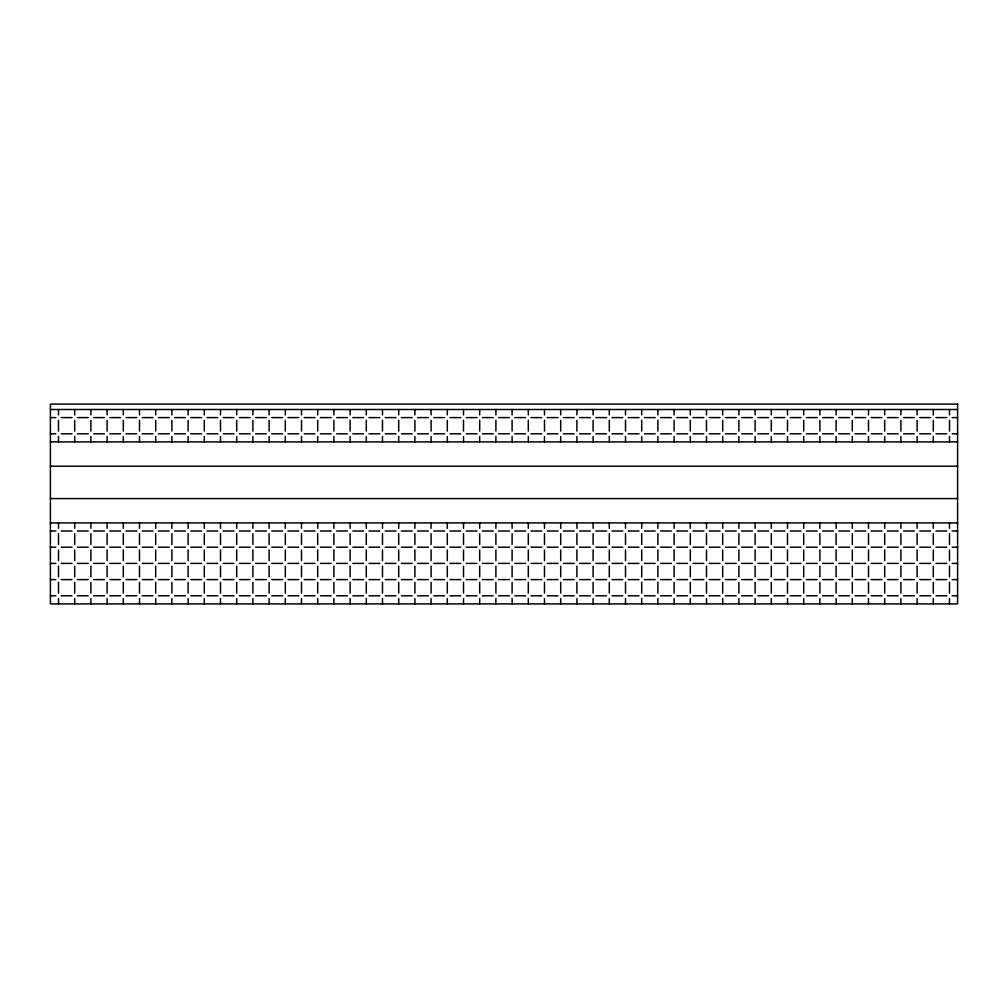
<?xml version="1.0" encoding="UTF-8"?>
<svg xmlns="http://www.w3.org/2000/svg" width="1008" height="1008" viewBox="0 0 1008 1008"><rect width="100%" height="100%" fill="white"/><g stroke="black" fill="none" stroke-linecap="round" stroke-linejoin="round"><path stroke-width="1.5" d="M50.4 409.5L957.6 409.5M50.4 417.602L55.805 417.602M61.198 417.602L71.996 417.602M77.402 417.602L88.2 417.602M93.605 417.602L104.404 417.602M109.796 417.602L120.595 417.602M126 417.602L136.798 417.602M142.204 417.602L153.002 417.602M158.395 417.602L169.205 417.602M174.598 417.602L185.396 417.602M190.802 417.602L201.6 417.602M207.005 417.602L217.804 417.602M223.196 417.602L233.995 417.602M239.4 417.602L250.198 417.602M255.604 417.602L266.402 417.602M271.795 417.602L282.605 417.602M287.998 417.602L298.796 417.602M304.202 417.602L315 417.602M320.405 417.602L331.204 417.602M336.596 417.602L347.395 417.602M352.8 417.602L363.598 417.602M369.004 417.602L379.802 417.602M385.195 417.602L396.005 417.602M401.398 417.602L412.196 417.602M417.602 417.602L428.4 417.602M433.805 417.602L444.604 417.602M449.996 417.602L460.795 417.602M466.2 417.602L476.998 417.602M482.404 417.602L493.202 417.602M498.595 417.602L509.405 417.602M514.798 417.602L525.596 417.602M531.002 417.602L541.8 417.602M547.205 417.602L558.004 417.602M563.396 417.602L574.195 417.602M579.6 417.602L590.398 417.602M595.804 417.602L606.602 417.602M611.995 417.602L622.805 417.602M628.198 417.602L638.996 417.602M644.402 417.602L655.2 417.602M660.605 417.602L671.404 417.602M676.796 417.602L687.595 417.602M693 417.602L703.798 417.602M709.204 417.602L720.002 417.602M725.395 417.602L736.205 417.602M741.598 417.602L752.396 417.602M757.802 417.602L768.6 417.602M774.005 417.602L784.804 417.602M790.196 417.602L800.995 417.602M806.4 417.602L817.198 417.602M822.604 417.602L833.402 417.602M838.795 417.602L849.605 417.602M854.998 417.602L865.796 417.602M871.202 417.602L882 417.602M887.405 417.602L898.204 417.602M903.596 417.602L914.395 417.602M919.8 417.602L930.598 417.602M936.004 417.602L946.802 417.602M952.195 417.602L957.6 417.602M50.4 433.805L55.805 433.805M61.198 433.805L71.996 433.805M77.402 433.805L88.2 433.805M93.605 433.805L104.404 433.805M109.796 433.805L120.595 433.805M126 433.805L136.798 433.805M142.204 433.805L153.002 433.805M158.395 433.805L169.205 433.805M174.598 433.805L185.396 433.805M190.802 433.805L201.6 433.805M207.005 433.805L217.804 433.805M223.196 433.805L233.995 433.805M239.4 433.805L250.198 433.805M255.604 433.805L266.402 433.805M271.795 433.805L282.605 433.805M287.998 433.805L298.796 433.805M304.202 433.805L315 433.805M320.405 433.805L331.204 433.805M336.596 433.805L347.395 433.805M352.8 433.805L363.598 433.805M369.004 433.805L379.802 433.805M385.195 433.805L396.005 433.805M401.398 433.805L412.196 433.805M417.602 433.805L428.4 433.805M433.805 433.805L444.604 433.805M449.996 433.805L460.795 433.805M466.2 433.805L476.998 433.805M482.404 433.805L493.202 433.805M498.595 433.805L509.405 433.805M514.798 433.805L525.596 433.805M531.002 433.805L541.8 433.805M547.205 433.805L558.004 433.805M563.396 433.805L574.195 433.805M579.6 433.805L590.398 433.805M595.804 433.805L606.602 433.805M611.995 433.805L622.805 433.805M628.198 433.805L638.996 433.805M644.402 433.805L655.2 433.805M660.605 433.805L671.404 433.805M676.796 433.805L687.595 433.805M693 433.805L703.798 433.805M709.204 433.805L720.002 433.805M725.395 433.805L736.205 433.805M741.598 433.805L752.396 433.805M757.802 433.805L768.6 433.805M774.005 433.805L784.804 433.805M790.196 433.805L800.995 433.805M806.4 433.805L817.198 433.805M822.604 433.805L833.402 433.805M838.795 433.805L849.605 433.805M854.998 433.805L865.796 433.805M871.202 433.805L882 433.805M887.405 433.805L898.204 433.805M903.596 433.805L914.395 433.805M919.8 433.805L930.598 433.805M936.004 433.805L946.802 433.805M952.195 433.805L957.6 433.805M50.4 441.895L957.6 441.895M50.4 466.2L957.6 466.2M50.4 498.595L957.6 498.595M50.4 522.9L957.6 522.9M50.4 531.002L55.805 531.002M61.198 531.002L71.996 531.002M77.402 531.002L88.2 531.002M93.605 531.002L104.404 531.002M109.796 531.002L120.595 531.002M126 531.002L136.798 531.002M142.204 531.002L153.002 531.002M158.395 531.002L169.205 531.002M174.598 531.002L185.396 531.002M190.802 531.002L201.6 531.002M207.005 531.002L217.804 531.002M223.196 531.002L233.995 531.002M239.4 531.002L250.198 531.002M255.604 531.002L266.402 531.002M271.795 531.002L282.605 531.002M287.998 531.002L298.796 531.002M304.202 531.002L315 531.002M320.405 531.002L331.204 531.002M336.596 531.002L347.395 531.002M352.8 531.002L363.598 531.002M369.004 531.002L379.802 531.002M385.195 531.002L396.005 531.002M401.398 531.002L412.196 531.002M417.602 531.002L428.4 531.002M433.805 531.002L444.604 531.002M449.996 531.002L460.795 531.002M466.2 531.002L476.998 531.002M482.404 531.002L493.202 531.002M498.595 531.002L509.405 531.002M514.798 531.002L525.596 531.002M531.002 531.002L541.8 531.002M547.205 531.002L558.004 531.002M563.396 531.002L574.195 531.002M579.6 531.002L590.398 531.002M595.804 531.002L606.602 531.002M611.995 531.002L622.805 531.002M628.198 531.002L638.996 531.002M644.402 531.002L655.2 531.002M660.605 531.002L671.404 531.002M676.796 531.002L687.595 531.002M693 531.002L703.798 531.002M709.204 531.002L720.002 531.002M725.395 531.002L736.205 531.002M741.598 531.002L752.396 531.002M757.802 531.002L768.6 531.002M774.005 531.002L784.804 531.002M790.196 531.002L800.995 531.002M806.4 531.002L817.198 531.002M822.604 531.002L833.402 531.002M838.795 531.002L849.605 531.002M854.998 531.002L865.796 531.002M871.202 531.002L882 531.002M887.405 531.002L898.204 531.002M903.596 531.002L914.395 531.002M919.8 531.002L930.598 531.002M936.004 531.002L946.802 531.002M952.195 531.002L957.6 531.002M50.4 547.205L55.805 547.205M61.198 547.205L71.996 547.205M77.402 547.205L88.2 547.205M93.605 547.205L104.404 547.205M109.796 547.205L120.595 547.205M126 547.205L136.798 547.205M142.204 547.205L153.002 547.205M158.395 547.205L169.205 547.205M174.598 547.205L185.396 547.205M190.802 547.205L201.6 547.205M207.005 547.205L217.804 547.205M223.196 547.205L233.995 547.205M239.4 547.205L250.198 547.205M255.604 547.205L266.402 547.205M271.795 547.205L282.605 547.205M287.998 547.205L298.796 547.205M304.202 547.205L315 547.205M320.405 547.205L331.204 547.205M336.596 547.205L347.395 547.205M352.8 547.205L363.598 547.205M369.004 547.205L379.802 547.205M385.195 547.205L396.005 547.205M401.398 547.205L412.196 547.205M417.602 547.205L428.4 547.205M433.805 547.205L444.604 547.205M449.996 547.205L460.795 547.205M466.2 547.205L476.998 547.205M482.404 547.205L493.202 547.205M498.595 547.205L509.405 547.205M514.798 547.205L525.596 547.205M531.002 547.205L541.8 547.205M547.205 547.205L558.004 547.205M563.396 547.205L574.195 547.205M579.6 547.205L590.398 547.205M595.804 547.205L606.602 547.205M611.995 547.205L622.805 547.205M628.198 547.205L638.996 547.205M644.402 547.205L655.2 547.205M660.605 547.205L671.404 547.205M676.796 547.205L687.595 547.205M693 547.205L703.798 547.205M709.204 547.205L720.002 547.205M725.395 547.205L736.205 547.205M741.598 547.205L752.396 547.205M757.802 547.205L768.6 547.205M774.005 547.205L784.804 547.205M790.196 547.205L800.995 547.205M806.4 547.205L817.198 547.205M822.604 547.205L833.402 547.205M838.795 547.205L849.605 547.205M854.998 547.205L865.796 547.205M871.202 547.205L882 547.205M887.405 547.205L898.204 547.205M903.596 547.205L914.395 547.205M919.8 547.205L930.598 547.205M936.004 547.205L946.802 547.205M952.195 547.205L957.6 547.205M50.4 563.396L55.805 563.396M61.198 563.396L71.996 563.396M77.402 563.396L88.2 563.396M93.605 563.396L104.404 563.396M109.796 563.396L120.595 563.396M126 563.396L136.798 563.396M142.204 563.396L153.002 563.396M158.395 563.396L169.205 563.396M174.598 563.396L185.396 563.396M190.802 563.396L201.6 563.396M207.005 563.396L217.804 563.396M223.196 563.396L233.995 563.396M239.4 563.396L250.198 563.396M255.604 563.396L266.402 563.396M271.795 563.396L282.605 563.396M287.998 563.396L298.796 563.396M304.202 563.396L315 563.396M320.405 563.396L331.204 563.396M336.596 563.396L347.395 563.396M352.8 563.396L363.598 563.396M369.004 563.396L379.802 563.396M385.195 563.396L396.005 563.396M401.398 563.396L412.196 563.396M417.602 563.396L428.4 563.396M433.805 563.396L444.604 563.396M449.996 563.396L460.795 563.396M466.2 563.396L476.998 563.396M482.404 563.396L493.202 563.396M498.595 563.396L509.405 563.396M514.798 563.396L525.596 563.396M531.002 563.396L541.8 563.396M547.205 563.396L558.004 563.396M563.396 563.396L574.195 563.396M579.6 563.396L590.398 563.396M595.804 563.396L606.602 563.396M611.995 563.396L622.805 563.396M628.198 563.396L638.996 563.396M644.402 563.396L655.2 563.396M660.605 563.396L671.404 563.396M676.796 563.396L687.595 563.396M693 563.396L703.798 563.396M709.204 563.396L720.002 563.396M725.395 563.396L736.205 563.396M741.598 563.396L752.396 563.396M757.802 563.396L768.6 563.396M774.005 563.396L784.804 563.396M790.196 563.396L800.995 563.396M806.4 563.396L817.198 563.396M822.604 563.396L833.402 563.396M838.795 563.396L849.605 563.396M854.998 563.396L865.796 563.396M871.202 563.396L882 563.396M887.405 563.396L898.204 563.396M903.596 563.396L914.395 563.396M919.8 563.396L930.598 563.396M936.004 563.396L946.802 563.396M952.195 563.396L957.6 563.396M50.4 579.6L55.805 579.6M61.198 579.6L71.996 579.6M77.402 579.6L88.2 579.6M93.605 579.6L104.404 579.6M109.796 579.6L120.595 579.6M126 579.6L136.798 579.6M142.204 579.6L153.002 579.6M158.395 579.6L169.205 579.6M174.598 579.6L185.396 579.6M190.802 579.6L201.6 579.6M207.005 579.6L217.804 579.6M223.196 579.6L233.995 579.6M239.4 579.6L250.198 579.6M255.604 579.6L266.402 579.6M271.795 579.6L282.605 579.6M287.998 579.6L298.796 579.6M304.202 579.6L315 579.6M320.405 579.6L331.204 579.6M336.596 579.6L347.395 579.6M352.8 579.6L363.598 579.6M369.004 579.6L379.802 579.6M385.195 579.6L396.005 579.6M401.398 579.6L412.196 579.6M417.602 579.6L428.4 579.6M433.805 579.6L444.604 579.6M449.996 579.6L460.795 579.6M466.2 579.6L476.998 579.6M482.404 579.6L493.202 579.6M498.595 579.6L509.405 579.6M514.798 579.6L525.596 579.6M531.002 579.6L541.8 579.6M547.205 579.6L558.004 579.6M563.396 579.6L574.195 579.6M579.6 579.6L590.398 579.6M595.804 579.6L606.602 579.6M611.995 579.6L622.805 579.6M628.198 579.6L638.996 579.6M644.402 579.6L655.2 579.6M660.605 579.6L671.404 579.6M676.796 579.6L687.595 579.6M693 579.6L703.798 579.6M709.204 579.6L720.002 579.6M725.395 579.6L736.205 579.6M741.598 579.6L752.396 579.6M757.802 579.6L768.6 579.6M774.005 579.6L784.804 579.6M790.196 579.6L800.995 579.6M806.4 579.6L817.198 579.6M822.604 579.6L833.402 579.6M838.795 579.6L849.605 579.6M854.998 579.6L865.796 579.6M871.202 579.6L882 579.6M887.405 579.6L898.204 579.6M903.596 579.6L914.395 579.6M919.8 579.6L930.598 579.6M936.004 579.6L946.802 579.6M952.195 579.6L957.6 579.6M50.4 595.804L55.805 595.804M61.198 595.804L71.996 595.804M77.402 595.804L88.2 595.804M93.605 595.804L104.404 595.804M109.796 595.804L120.595 595.804M126 595.804L136.798 595.804M142.204 595.804L153.002 595.804M158.395 595.804L169.205 595.804M174.598 595.804L185.396 595.804M190.802 595.804L201.6 595.804M207.005 595.804L217.804 595.804M223.196 595.804L233.995 595.804M239.4 595.804L250.198 595.804M255.604 595.804L266.402 595.804M271.795 595.804L282.605 595.804M287.998 595.804L298.796 595.804M304.202 595.804L315 595.804M320.405 595.804L331.204 595.804M336.596 595.804L347.395 595.804M352.8 595.804L363.598 595.804M369.004 595.804L379.802 595.804M385.195 595.804L396.005 595.804M401.398 595.804L412.196 595.804M417.602 595.804L428.4 595.804M433.805 595.804L444.604 595.804M449.996 595.804L460.795 595.804M466.2 595.804L476.998 595.804M482.404 595.804L493.202 595.804M498.595 595.804L509.405 595.804M514.798 595.804L525.596 595.804M531.002 595.804L541.8 595.804M547.205 595.804L558.004 595.804M563.396 595.804L574.195 595.804M579.6 595.804L590.398 595.804M595.804 595.804L606.602 595.804M611.995 595.804L622.805 595.804M628.198 595.804L638.996 595.804M644.402 595.804L655.2 595.804M660.605 595.804L671.404 595.804M676.796 595.804L687.595 595.804M693 595.804L703.798 595.804M709.204 595.804L720.002 595.804M725.395 595.804L736.205 595.804M741.598 595.804L752.396 595.804M757.802 595.804L768.6 595.804M774.005 595.804L784.804 595.804M790.196 595.804L800.995 595.804M806.4 595.804L817.198 595.804M822.604 595.804L833.402 595.804M838.795 595.804L849.605 595.804M854.998 595.804L865.796 595.804M871.202 595.804L882 595.804M887.405 595.804L898.204 595.804M903.596 595.804L914.395 595.804M919.8 595.804L930.598 595.804M936.004 595.804L946.802 595.804M952.195 595.804L957.6 595.804M949.498 409.5L949.498 414.905M949.498 420.298L949.498 431.096M949.498 436.502L949.498 441.895M949.498 522.9L949.498 528.305M949.498 533.698L949.498 544.496M949.498 549.902L949.498 560.7M949.498 566.105L949.498 576.904M949.498 582.296L949.498 593.095M949.498 598.5L949.498 603.905M933.295 409.5L933.295 414.905M933.295 420.298L933.295 431.096M933.295 436.502L933.295 441.895M933.295 522.9L933.295 528.305M933.295 533.698L933.295 544.496M933.295 549.902L933.295 560.7M933.295 566.105L933.295 576.904M933.295 582.296L933.295 593.095M933.295 598.5L933.295 603.905M917.104 409.5L917.104 414.905M917.104 420.298L917.104 431.096M917.104 436.502L917.104 441.895M917.104 522.9L917.104 528.305M917.104 533.698L917.104 544.496M917.104 549.902L917.104 560.7M917.104 566.105L917.104 576.904M917.104 582.296L917.104 593.095M917.104 598.5L917.104 603.905M900.9 409.5L900.9 414.905M900.9 420.298L900.9 431.096M900.9 436.502L900.9 441.895M900.9 522.9L900.9 528.305M900.9 533.698L900.9 544.496M900.9 549.902L900.9 560.7M900.9 566.105L900.9 576.904M900.9 582.296L900.9 593.095M900.9 598.5L900.9 603.905M884.696 409.5L884.696 414.905M884.696 420.298L884.696 431.096M884.696 436.502L884.696 441.895M884.696 522.9L884.696 528.305M884.696 533.698L884.696 544.496M884.696 549.902L884.696 560.7M884.696 566.105L884.696 576.904M884.696 582.296L884.696 593.095M884.696 598.5L884.696 603.905M868.505 409.5L868.505 414.905M868.505 420.298L868.505 431.096M868.505 436.502L868.505 441.895M868.505 522.9L868.505 528.305M868.505 533.698L868.505 544.496M868.505 549.902L868.505 560.7M868.505 566.105L868.505 576.904M868.505 582.296L868.505 593.095M868.505 598.5L868.505 603.905M852.302 409.5L852.302 414.905M852.302 420.298L852.302 431.096M852.302 436.502L852.302 441.895M852.302 522.9L852.302 528.305M852.302 533.698L852.302 544.496M852.302 549.902L852.302 560.7M852.302 566.105L852.302 576.904M852.302 582.296L852.302 593.095M852.302 598.5L852.302 603.905M836.098 409.5L836.098 414.905M836.098 420.298L836.098 431.096M836.098 436.502L836.098 441.895M836.098 522.9L836.098 528.305M836.098 533.698L836.098 544.496M836.098 549.902L836.098 560.7M836.098 566.105L836.098 576.904M836.098 582.296L836.098 593.095M836.098 598.5L836.098 603.905M819.895 409.5L819.895 414.905M819.895 420.298L819.895 431.096M819.895 436.502L819.895 441.895M819.895 522.9L819.895 528.305M819.895 533.698L819.895 544.496M819.895 549.902L819.895 560.7M819.895 566.105L819.895 576.904M819.895 582.296L819.895 593.095M819.895 598.5L819.895 603.905M803.704 409.5L803.704 414.905M803.704 420.298L803.704 431.096M803.704 436.502L803.704 441.895M803.704 522.9L803.704 528.305M803.704 533.698L803.704 544.496M803.704 549.902L803.704 560.7M803.704 566.105L803.704 576.904M803.704 582.296L803.704 593.095M803.704 598.5L803.704 603.905M787.5 409.5L787.5 414.905M787.5 420.298L787.5 431.096M787.5 436.502L787.5 441.895M787.5 522.9L787.5 528.305M787.5 533.698L787.5 544.496M787.5 549.902L787.5 560.7M787.5 566.105L787.5 576.904M787.5 582.296L787.5 593.095M787.5 598.5L787.5 603.905M771.296 409.5L771.296 414.905M771.296 420.298L771.296 431.096M771.296 436.502L771.296 441.895M771.296 522.9L771.296 528.305M771.296 533.698L771.296 544.496M771.296 549.902L771.296 560.7M771.296 566.105L771.296 576.904M771.296 582.296L771.296 593.095M771.296 598.5L771.296 603.905M755.105 409.5L755.105 414.905M755.105 420.298L755.105 431.096M755.105 436.502L755.105 441.895M755.105 522.9L755.105 528.305M755.105 533.698L755.105 544.496M755.105 549.902L755.105 560.7M755.105 566.105L755.105 576.904M755.105 582.296L755.105 593.095M755.105 598.5L755.105 603.905M738.902 409.5L738.902 414.905M738.902 420.298L738.902 431.096M738.902 436.502L738.902 441.895M738.902 522.9L738.902 528.305M738.902 533.698L738.902 544.496M738.902 549.902L738.902 560.7M738.902 566.105L738.902 576.904M738.902 582.296L738.902 593.095M738.902 598.5L738.902 603.905M722.698 409.5L722.698 414.905M722.698 420.298L722.698 431.096M722.698 436.502L722.698 441.895M722.698 522.9L722.698 528.305M722.698 533.698L722.698 544.496M722.698 549.902L722.698 560.7M722.698 566.105L722.698 576.904M722.698 582.296L722.698 593.095M722.698 598.5L722.698 603.905M706.495 409.5L706.495 414.905M706.495 420.298L706.495 431.096M706.495 436.502L706.495 441.895M706.495 522.9L706.495 528.305M706.495 533.698L706.495 544.496M706.495 549.902L706.495 560.7M706.495 566.105L706.495 576.904M706.495 582.296L706.495 593.095M706.495 598.5L706.495 603.905M690.304 409.5L690.304 414.905M690.304 420.298L690.304 431.096M690.304 436.502L690.304 441.895M690.304 522.9L690.304 528.305M690.304 533.698L690.304 544.496M690.304 549.902L690.304 560.7M690.304 566.105L690.304 576.904M690.304 582.296L690.304 593.095M690.304 598.5L690.304 603.905M674.1 409.5L674.1 414.905M674.1 420.298L674.1 431.096M674.1 436.502L674.1 441.895M674.1 522.9L674.1 528.305M674.1 533.698L674.1 544.496M674.1 549.902L674.1 560.7M674.1 566.105L674.1 576.904M674.1 582.296L674.1 593.095M674.1 598.5L674.1 603.905M657.896 409.5L657.896 414.905M657.896 420.298L657.896 431.096M657.896 436.502L657.896 441.895M657.896 522.9L657.896 528.305M657.896 533.698L657.896 544.496M657.896 549.902L657.896 560.7M657.896 566.105L657.896 576.904M657.896 582.296L657.896 593.095M657.896 598.5L657.896 603.905M641.705 409.5L641.705 414.905M641.705 420.298L641.705 431.096M641.705 436.502L641.705 441.895M641.705 522.9L641.705 528.305M641.705 533.698L641.705 544.496M641.705 549.902L641.705 560.7M641.705 566.105L641.705 576.904M641.705 582.296L641.705 593.095M641.705 598.5L641.705 603.905M625.502 409.5L625.502 414.905M625.502 420.298L625.502 431.096M625.502 436.502L625.502 441.895M625.502 522.9L625.502 528.305M625.502 533.698L625.502 544.496M625.502 549.902L625.502 560.7M625.502 566.105L625.502 576.904M625.502 582.296L625.502 593.095M625.502 598.5L625.502 603.905M609.298 409.5L609.298 414.905M609.298 420.298L609.298 431.096M609.298 436.502L609.298 441.895M609.298 522.9L609.298 528.305M609.298 533.698L609.298 544.496M609.298 549.902L609.298 560.7M609.298 566.105L609.298 576.904M609.298 582.296L609.298 593.095M609.298 598.5L609.298 603.905M593.095 409.5L593.095 414.905M593.095 420.298L593.095 431.096M593.095 436.502L593.095 441.895M593.095 522.9L593.095 528.305M593.095 533.698L593.095 544.496M593.095 549.902L593.095 560.7M593.095 566.105L593.095 576.904M593.095 582.296L593.095 593.095M593.095 598.5L593.095 603.905M576.904 409.5L576.904 414.905M576.904 420.298L576.904 431.096M576.904 436.502L576.904 441.895M576.904 522.9L576.904 528.305M576.904 533.698L576.904 544.496M576.904 549.902L576.904 560.7M576.904 566.105L576.904 576.904M576.904 582.296L576.904 593.095M576.904 598.5L576.904 603.905M560.7 409.5L560.7 414.905M560.7 420.298L560.7 431.096M560.7 436.502L560.7 441.895M560.7 522.9L560.7 528.305M560.7 533.698L560.7 544.496M560.7 549.902L560.7 560.7M560.7 566.105L560.7 576.904M560.7 582.296L560.7 593.095M560.7 598.5L560.7 603.905M544.496 409.5L544.496 414.905M544.496 420.298L544.496 431.096M544.496 436.502L544.496 441.895M544.496 522.9L544.496 528.305M544.496 533.698L544.496 544.496M544.496 549.902L544.496 560.7M544.496 566.105L544.496 576.904M544.496 582.296L544.496 593.095M544.496 598.5L544.496 603.905M528.305 409.5L528.305 414.905M528.305 420.298L528.305 431.096M528.305 436.502L528.305 441.895M528.305 522.9L528.305 528.305M528.305 533.698L528.305 544.496M528.305 549.902L528.305 560.7M528.305 566.105L528.305 576.904M528.305 582.296L528.305 593.095M528.305 598.5L528.305 603.905M512.102 409.5L512.102 414.905M512.102 420.298L512.102 431.096M512.102 436.502L512.102 441.895M512.102 522.9L512.102 528.305M512.102 533.698L512.102 544.496M512.102 549.902L512.102 560.7M512.102 566.105L512.102 576.904M512.102 582.296L512.102 593.095M512.102 598.5L512.102 603.905M495.898 409.5L495.898 414.905M495.898 420.298L495.898 431.096M495.898 436.502L495.898 441.895M495.898 522.9L495.898 528.305M495.898 533.698L495.898 544.496M495.898 549.902L495.898 560.7M495.898 566.105L495.898 576.904M495.898 582.296L495.898 593.095M495.898 598.5L495.898 603.905M479.695 409.5L479.695 414.905M479.695 420.298L479.695 431.096M479.695 436.502L479.695 441.895M479.695 522.9L479.695 528.305M479.695 533.698L479.695 544.496M479.695 549.902L479.695 560.7M479.695 566.105L479.695 576.904M479.695 582.296L479.695 593.095M479.695 598.5L479.695 603.905M463.504 409.5L463.504 414.905M463.504 420.298L463.504 431.096M463.504 436.502L463.504 441.895M463.504 522.9L463.504 528.305M463.504 533.698L463.504 544.496M463.504 549.902L463.504 560.7M463.504 566.105L463.504 576.904M463.504 582.296L463.504 593.095M463.504 598.5L463.504 603.905M447.3 409.5L447.3 414.905M447.3 420.298L447.3 431.096M447.3 436.502L447.3 441.895M447.3 522.9L447.3 528.305M447.3 533.698L447.3 544.496M447.3 549.902L447.3 560.7M447.3 566.105L447.3 576.904M447.3 582.296L447.3 593.095M447.3 598.5L447.3 603.905M431.096 409.5L431.096 414.905M431.096 420.298L431.096 431.096M431.096 436.502L431.096 441.895M431.096 522.9L431.096 528.305M431.096 533.698L431.096 544.496M431.096 549.902L431.096 560.7M431.096 566.105L431.096 576.904M431.096 582.296L431.096 593.095M431.096 598.5L431.096 603.905M414.905 409.5L414.905 414.905M414.905 420.298L414.905 431.096M414.905 436.502L414.905 441.895M414.905 522.9L414.905 528.305M414.905 533.698L414.905 544.496M414.905 549.902L414.905 560.7M414.905 566.105L414.905 576.904M414.905 582.296L414.905 593.095M414.905 598.5L414.905 603.905M398.702 409.5L398.702 414.905M398.702 420.298L398.702 431.096M398.702 436.502L398.702 441.895M398.702 522.9L398.702 528.305M398.702 533.698L398.702 544.496M398.702 549.902L398.702 560.7M398.702 566.105L398.702 576.904M398.702 582.296L398.702 593.095M398.702 598.5L398.702 603.905M382.498 409.5L382.498 414.905M382.498 420.298L382.498 431.096M382.498 436.502L382.498 441.895M382.498 522.9L382.498 528.305M382.498 533.698L382.498 544.496M382.498 549.902L382.498 560.7M382.498 566.105L382.498 576.904M382.498 582.296L382.498 593.095M382.498 598.5L382.498 603.905M366.295 409.5L366.295 414.905M366.295 420.298L366.295 431.096M366.295 436.502L366.295 441.895M366.295 522.9L366.295 528.305M366.295 533.698L366.295 544.496M366.295 549.902L366.295 560.7M366.295 566.105L366.295 576.904M366.295 582.296L366.295 593.095M366.295 598.5L366.295 603.905M350.104 409.5L350.104 414.905M350.104 420.298L350.104 431.096M350.104 436.502L350.104 441.895M350.104 522.9L350.104 528.305M350.104 533.698L350.104 544.496M350.104 549.902L350.104 560.7M350.104 566.105L350.104 576.904M350.104 582.296L350.104 593.095M350.104 598.5L350.104 603.905M333.9 409.5L333.9 414.905M333.9 420.298L333.9 431.096M333.9 436.502L333.9 441.895M333.9 522.9L333.9 528.305M333.9 533.698L333.9 544.496M333.9 549.902L333.9 560.7M333.9 566.105L333.9 576.904M333.9 582.296L333.9 593.095M333.9 598.5L333.9 603.905M317.696 409.5L317.696 414.905M317.696 420.298L317.696 431.096M317.696 436.502L317.696 441.895M317.696 522.9L317.696 528.305M317.696 533.698L317.696 544.496M317.696 549.902L317.696 560.7M317.696 566.105L317.696 576.904M317.696 582.296L317.696 593.095M317.696 598.5L317.696 603.905M301.505 409.5L301.505 414.905M301.505 420.298L301.505 431.096M301.505 436.502L301.505 441.895M301.505 522.9L301.505 528.305M301.505 533.698L301.505 544.496M301.505 549.902L301.505 560.7M301.505 566.105L301.505 576.904M301.505 582.296L301.505 593.095M301.505 598.5L301.505 603.905M285.302 409.5L285.302 414.905M285.302 420.298L285.302 431.096M285.302 436.502L285.302 441.895M285.302 522.9L285.302 528.305M285.302 533.698L285.302 544.496M285.302 549.902L285.302 560.7M285.302 566.105L285.302 576.904M285.302 582.296L285.302 593.095M285.302 598.5L285.302 603.905M269.098 409.5L269.098 414.905M269.098 420.298L269.098 431.096M269.098 436.502L269.098 441.895M269.098 522.9L269.098 528.305M269.098 533.698L269.098 544.496M269.098 549.902L269.098 560.7M269.098 566.105L269.098 576.904M269.098 582.296L269.098 593.095M269.098 598.5L269.098 603.905M252.895 409.5L252.895 414.905M252.895 420.298L252.895 431.096M252.895 436.502L252.895 441.895M252.895 522.9L252.895 528.305M252.895 533.698L252.895 544.496M252.895 549.902L252.895 560.7M252.895 566.105L252.895 576.904M252.895 582.296L252.895 593.095M252.895 598.5L252.895 603.905M236.704 409.5L236.704 414.905M236.704 420.298L236.704 431.096M236.704 436.502L236.704 441.895M236.704 522.9L236.704 528.305M236.704 533.698L236.704 544.496M236.704 549.902L236.704 560.7M236.704 566.105L236.704 576.904M236.704 582.296L236.704 593.095M236.704 598.5L236.704 603.905M220.5 409.5L220.5 414.905M220.5 420.298L220.5 431.096M220.5 436.502L220.5 441.895M220.5 522.9L220.5 528.305M220.5 533.698L220.5 544.496M220.5 549.902L220.5 560.7M220.5 566.105L220.5 576.904M220.5 582.296L220.5 593.095M220.5 598.5L220.5 603.905M204.296 409.5L204.296 414.905M204.296 420.298L204.296 431.096M204.296 436.502L204.296 441.895M204.296 522.9L204.296 528.305M204.296 533.698L204.296 544.496M204.296 549.902L204.296 560.7M204.296 566.105L204.296 576.904M204.296 582.296L204.296 593.095M204.296 598.5L204.296 603.905M188.105 409.5L188.105 414.905M188.105 420.298L188.105 431.096M188.105 436.502L188.105 441.895M188.105 522.9L188.105 528.305M188.105 533.698L188.105 544.496M188.105 549.902L188.105 560.7M188.105 566.105L188.105 576.904M188.105 582.296L188.105 593.095M188.105 598.5L188.105 603.905M171.902 409.5L171.902 414.905M171.902 420.298L171.902 431.096M171.902 436.502L171.902 441.895M171.902 522.9L171.902 528.305M171.902 533.698L171.902 544.496M171.902 549.902L171.902 560.7M171.902 566.105L171.902 576.904M171.902 582.296L171.902 593.095M171.902 598.5L171.902 603.905M155.698 409.5L155.698 414.905M155.698 420.298L155.698 431.096M155.698 436.502L155.698 441.895M155.698 522.9L155.698 528.305M155.698 533.698L155.698 544.496M155.698 549.902L155.698 560.7M155.698 566.105L155.698 576.904M155.698 582.296L155.698 593.095M155.698 598.5L155.698 603.905M139.495 409.5L139.495 414.905M139.495 420.298L139.495 431.096M139.495 436.502L139.495 441.895M139.495 522.9L139.495 528.305M139.495 533.698L139.495 544.496M139.495 549.902L139.495 560.7M139.495 566.105L139.495 576.904M139.495 582.296L139.495 593.095M139.495 598.5L139.495 603.905M123.304 409.5L123.304 414.905M123.304 420.298L123.304 431.096M123.304 436.502L123.304 441.895M123.304 522.9L123.304 528.305M123.304 533.698L123.304 544.496M123.304 549.902L123.304 560.7M123.304 566.105L123.304 576.904M123.304 582.296L123.304 593.095M123.304 598.5L123.304 603.905M107.1 409.5L107.1 414.905M107.1 420.298L107.1 431.096M107.1 436.502L107.1 441.895M107.1 522.9L107.1 528.305M107.1 533.698L107.1 544.496M107.1 549.902L107.1 560.7M107.1 566.105L107.1 576.904M107.1 582.296L107.1 593.095M107.1 598.5L107.1 603.905M90.896 409.5L90.896 414.905M90.896 420.298L90.896 431.096M90.896 436.502L90.896 441.895M90.896 522.9L90.896 528.305M90.896 533.698L90.896 544.496M90.896 549.902L90.896 560.7M90.896 566.105L90.896 576.904M90.896 582.296L90.896 593.095M90.896 598.5L90.896 603.905M74.705 409.5L74.705 414.905M74.705 420.298L74.705 431.096M74.705 436.502L74.705 441.895M74.705 522.9L74.705 528.305M74.705 533.698L74.705 544.496M74.705 549.902L74.705 560.7M74.705 566.105L74.705 576.904M74.705 582.296L74.705 593.095M74.705 598.5L74.705 603.905M58.502 409.5L58.502 414.905M58.502 420.298L58.502 431.096M58.502 436.502L58.502 441.895M58.502 522.9L58.502 528.305M58.502 533.698L58.502 544.496M58.502 549.902L58.502 560.7M58.502 566.105L58.502 576.904M58.502 582.296L58.502 593.095M58.502 598.5L58.502 603.905M957.6 404.095L50.4 404.095L50.4 603.905L957.6 603.905L957.6 404.095"/></g></svg>
